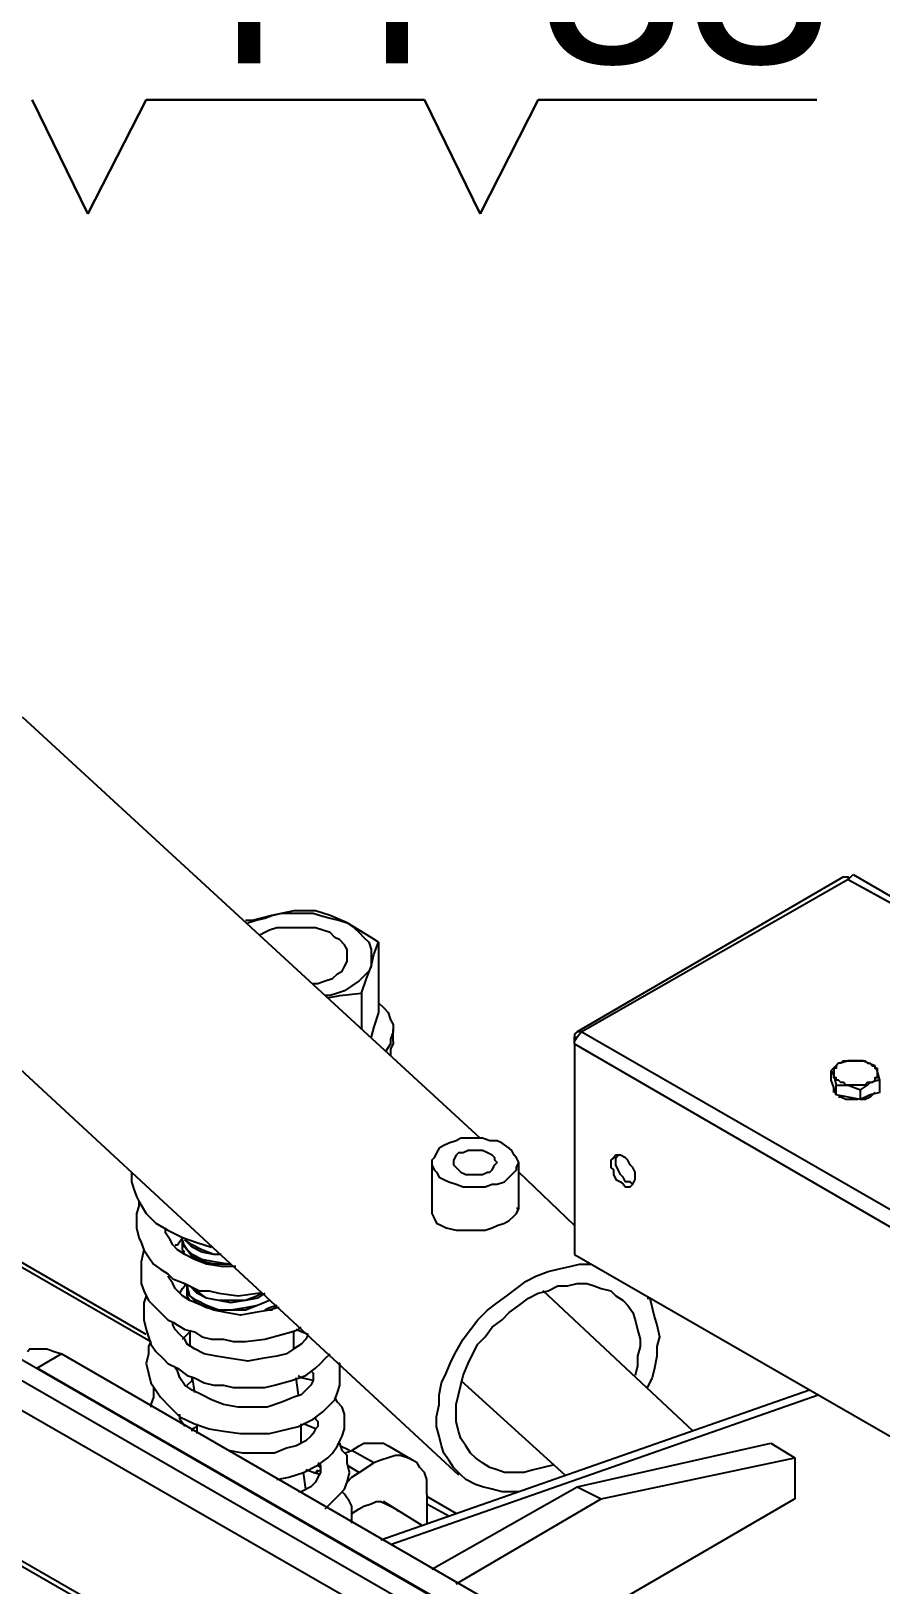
# Model space of a CAD drawing. Extents: x 3 to 592, y 5 to 207.
# Drawn here: x 501.59 to 513.98, y 103.28 to 125.92 of the extents above; entities that cross this region are included whole.
import ezdxf

# ---------------------------------------------------------------- set-up
doc = ezdxf.new("R2010")
doc.units = 0
doc.layers.get('0').update_dxf_attribs({"linetype": 'CONTINUOUS'})
picture_1 = doc.add_image_def('image5.jpg', size_in_pixel=(760, 1236))

msp = doc.modelspace()

# ---------------------------------------------------------------- linework, layer by layer
at = {"color": 7}
for points in [[(502.42257, 123.260556), (501.611181, 124.918611)], [(501.611181, 124.918611), (502.42257, 123.260556)], [(503.269237, 124.918611), (502.42257, 123.260556)], [(502.42257, 123.260556), (503.269237, 124.918611)], [(503.269237, 124.918611), (507.326181, 124.918611)], [(507.326181, 124.918611), (503.269237, 124.918611)], [(508.13757, 123.260556), (507.326181, 124.918611)], [(507.326181, 124.918611), (508.13757, 123.260556)], [(508.984237, 124.918611), (508.13757, 123.260556)], [(508.13757, 123.260556), (508.984237, 124.918611)], [(508.984237, 124.918611), (513.041181, 124.918611)], [(513.041181, 124.918611), (508.984237, 124.918611)], [(508.13757, 109.784444), (501.47007, 115.922778)], [(498.365626, 113.629722), (507.82007, 104.880833)], [(513.429237, 113.594444), (509.548681, 111.336667)], [(513.499793, 113.559167), (509.619237, 111.336667)], [(513.429237, 113.594444), (513.464515, 113.594444), (513.499793, 113.594444), (513.499793, 113.559167)], [(513.499793, 113.559167), (513.570348, 113.629722)], [(513.499793, 113.559167), (514.840348, 112.818333)], [(513.499793, 113.559167), (514.910904, 112.783056)], [(513.570348, 113.629722), (514.910904, 112.853611)], [(505.103681, 113.03), (504.821459, 112.959444), (504.715626, 112.959444)], [(504.750904, 112.924167), (504.856737, 112.959444), (504.997848, 112.994722), (505.103681, 113.03)], [(505.738681, 113.100556), (505.421181, 113.100556), (505.103681, 113.03)], [(505.103681, 113.03), (505.244793, 113.065278), (505.385904, 113.065278), (505.562293, 113.065278), (505.703404, 113.065278), (505.809237, 113.03), (505.950348, 112.994722), (506.091459, 112.959444), (506.197293, 112.924167)], [(506.197293, 112.924167), (505.950348, 113.03), (505.738681, 113.100556)], [(505.703404, 112.042222), (505.773959, 112.042222), (505.879793, 112.0775), (505.985626, 112.112778), (506.056181, 112.183333), (506.126737, 112.218611), (506.162015, 112.289167), (506.197293, 112.359722), (506.197293, 112.430278), (506.197293, 112.500833), (506.197293, 112.536111), (506.162015, 112.606667), (506.091459, 112.677222), (506.020904, 112.7125), (505.950348, 112.783056), (505.844515, 112.818333), (505.738681, 112.853611), (505.632848, 112.853611), (505.527015, 112.853611), (505.421181, 112.853611), (505.28007, 112.853611), (505.174237, 112.853611), (505.068404, 112.818333), (504.997848, 112.783056), (504.927293, 112.747778)], [(506.197293, 112.924167), (506.303126, 112.853611), (506.373681, 112.783056), (506.444237, 112.7125), (506.514793, 112.641944), (506.55007, 112.536111), (506.55007, 112.465556), (506.55007, 112.395), (506.55007, 112.289167)], [(506.655904, 112.641944), (506.55007, 112.7125), (506.197293, 112.924167)], [(506.55007, 112.289167), (506.585348, 112.465556), (506.655904, 112.641944)], [(506.655904, 112.641944), (506.655904, 111.618889)], [(506.55007, 112.289167), (506.514793, 112.218611), (506.444237, 112.148056), (506.373681, 112.0775), (506.267848, 112.006944), (506.162015, 111.936389), (506.056181, 111.901111), (505.950348, 111.865833), (505.879793, 111.865833)], [(506.408959, 111.901111), (506.479515, 112.112778), (506.55007, 112.289167)], [(505.91507, 111.830556), (506.091459, 111.865833), (506.408959, 111.901111)], [(506.408959, 111.901111), (506.408959, 111.371944)], [(506.655904, 111.76), (506.726459, 111.689444), (506.797015, 111.618889), (506.832293, 111.513056), (506.86757, 111.4425), (506.86757, 111.336667), (506.832293, 111.230833), (506.832293, 111.160278), (506.761737, 111.054444)], [(506.655904, 111.618889), (506.585348, 111.407222), (506.55007, 111.266111)], [(506.86757, 111.195556), (506.86757, 111.160278), (506.832293, 111.089722), (506.832293, 110.983889)], [(506.86757, 111.195556), (506.86757, 111.371944)], [(509.513404, 111.160278), (509.513404, 111.195556), (509.548681, 111.266111), (509.583959, 111.301389), (509.619237, 111.336667)], [(509.619237, 111.336667), (509.583959, 111.336667), (509.548681, 111.336667), (509.513404, 111.301389), (509.513404, 111.266111)], [(509.548681, 111.230833), (509.513404, 111.266111)], [(509.513404, 111.160278), (509.513404, 111.266111)], [(509.619237, 111.336667), (517.768404, 106.644722)], [(509.513404, 111.160278), (517.66257, 106.433056)], [(509.513404, 111.160278), (509.513404, 108.091111)], [(523.800904, 90.734444), (488.875904, 110.878056)], [(488.875904, 110.8075), (523.730348, 90.699167)], [(513.393959, 110.878056), (513.358681, 110.878056), (513.252848, 110.772222)], [(513.252848, 110.631111), (513.252848, 110.772222)], [(513.252848, 110.772222), (513.288126, 110.701667)], [(513.393959, 110.878056), (513.358681, 110.878056), (513.323404, 110.842778), (513.323404, 110.8075), (513.288126, 110.8075), (513.288126, 110.772222), (513.288126, 110.736944), (513.288126, 110.701667)], [(513.393959, 110.878056), (513.429237, 110.913333), (513.464515, 110.913333), (513.499793, 110.913333), (513.53507, 110.913333), (513.605626, 110.913333), (513.640904, 110.913333), (513.676181, 110.913333), (513.711459, 110.913333)], [(513.53507, 110.913333), (513.499793, 110.913333), (513.393959, 110.878056)], [(513.711459, 110.913333), (513.53507, 110.913333)], [(513.711459, 110.913333), (513.746737, 110.913333), (513.782015, 110.878056), (513.817293, 110.878056), (513.85257, 110.842778), (513.887848, 110.842778), (513.887848, 110.8075), (513.923126, 110.8075), (513.923126, 110.772222)], [(513.887848, 110.842778), (513.711459, 110.913333)], [(513.923126, 110.772222), (513.923126, 110.736944), (513.923126, 110.701667), (513.923126, 110.666389), (513.887848, 110.666389), (513.887848, 110.631111), (513.85257, 110.595833), (513.817293, 110.595833)], [(513.923126, 110.772222), (513.887848, 110.842778)], [(513.958404, 110.631111), (513.923126, 110.772222)], [(513.288126, 110.525278), (513.252848, 110.631111)], [(513.499793, 110.560556), (513.464515, 110.560556), (513.429237, 110.595833), (513.393959, 110.595833), (513.358681, 110.631111), (513.323404, 110.631111), (513.323404, 110.666389), (513.288126, 110.666389), (513.288126, 110.701667)], [(513.288126, 110.701667), (513.323404, 110.560556)], [(513.288126, 110.454722), (513.288126, 110.49), (513.288126, 110.525278)], [(513.323404, 110.419444), (513.288126, 110.525278)], [(513.323404, 110.419444), (513.323404, 110.560556)], [(513.323404, 110.560556), (513.499793, 110.560556)], [(513.817293, 110.595833), (513.782015, 110.595833), (513.746737, 110.560556), (513.711459, 110.560556), (513.676181, 110.560556), (513.605626, 110.560556), (513.570348, 110.560556), (513.53507, 110.560556), (513.499793, 110.560556)], [(513.499793, 110.560556), (513.676181, 110.49)], [(513.676181, 110.49), (513.782015, 110.560556), (513.817293, 110.595833)], [(513.817293, 110.595833), (513.923126, 110.631111), (513.958404, 110.631111)], [(513.958404, 110.454722), (513.958404, 110.631111)], [(513.499793, 110.384167), (513.323404, 110.419444)], [(513.640904, 110.348889), (513.605626, 110.348889), (513.53507, 110.348889), (513.464515, 110.348889), (513.393959, 110.384167), (513.358681, 110.384167)], [(513.676181, 110.348889), (513.499793, 110.384167)], [(513.676181, 110.348889), (513.676181, 110.49)], [(513.817293, 110.419444), (513.676181, 110.348889)], [(513.817293, 110.384167), (513.746737, 110.348889), (513.676181, 110.348889)], [(513.958404, 110.454722), (513.817293, 110.419444)], [(513.887848, 110.454722), (513.85257, 110.419444), (513.817293, 110.384167)], [(507.432015, 109.431667), (507.432015, 108.761389)], [(508.702015, 108.761389), (508.702015, 109.431667)], [(510.36007, 109.114167), (510.324793, 109.149444), (510.254237, 109.149444), (510.218959, 109.22), (510.183681, 109.255278), (510.148404, 109.325833), (510.113126, 109.396389), (510.113126, 109.431667), (510.113126, 109.502222), (510.148404, 109.5375)], [(503.05757, 109.290556), (503.05757, 109.255278), (503.05757, 109.149444), (503.092848, 109.043611), (503.128126, 108.937778), (503.163404, 108.867222), (503.269237, 108.690833), (503.410348, 108.549722), (503.586737, 108.443889), (503.798404, 108.338056), (504.01007, 108.2675), (504.221737, 108.196944)], [(509.513404, 108.514444), (508.702015, 109.290556)], [(503.163404, 108.867222), (503.163404, 108.796667), (503.128126, 108.690833), (503.128126, 108.479167), (503.163404, 108.338056), (503.198681, 108.2675), (503.233959, 108.161667), (503.304515, 108.055833), (503.37507, 107.95), (503.480904, 107.879444), (503.586737, 107.808889), (503.657293, 107.738333), (503.833681, 107.667778), (504.045348, 107.561944), (504.186459, 107.561944), (504.32757, 107.526667), (504.609793, 107.491389), (504.892015, 107.526667), (504.96257, 107.526667)], [(507.432015, 108.761389), (507.432015, 108.690833), (507.467293, 108.620278), (507.50257, 108.549722), (507.573126, 108.514444), (507.643681, 108.479167), (507.784793, 108.443889), (507.996459, 108.443889), (508.102293, 108.443889), (508.208126, 108.443889), (508.313959, 108.479167), (508.384515, 108.514444)], [(508.384515, 108.514444), (508.490348, 108.549722), (508.560904, 108.585), (508.631459, 108.655556), (508.666737, 108.690833), (508.702015, 108.761389), (508.666737, 108.761389)], [(504.574515, 107.914722), (504.362848, 107.914722), (504.151181, 107.95), (503.974793, 108.020556), (503.833681, 108.091111), (503.727848, 108.161667), (503.657293, 108.232222), (503.622015, 108.302778), (503.551459, 108.408611), (503.551459, 108.443889), (503.551459, 108.479167)], [(503.269237, 106.926944), (500.764515, 108.373333)], [(500.764515, 108.302778), (503.339793, 106.821111)], [(503.69257, 108.232222), (503.727848, 108.232222), (503.798404, 108.338056)], [(504.503959, 107.95), (504.468681, 107.95), (504.257015, 107.985278), (504.080626, 108.020556), (503.939515, 108.091111), (503.833681, 108.196944), (503.798404, 108.302778), (503.798404, 108.338056)], [(504.503959, 107.95), (504.468681, 107.95), (504.257015, 107.95), (504.115904, 107.985278), (503.939515, 108.055833), (503.868959, 108.161667), (503.798404, 108.2675), (503.798404, 108.338056)], [(503.833681, 108.091111), (503.798404, 108.161667), (503.798404, 108.2675)], [(504.362848, 108.091111), (504.257015, 108.091111), (504.080626, 108.161667), (503.939515, 108.232222), (503.833681, 108.302778)], [(504.362848, 108.091111), (504.257015, 108.091111), (504.080626, 108.126389), (503.939515, 108.196944), (503.833681, 108.302778)], [(503.233959, 108.161667), (503.198681, 107.985278), (503.198681, 107.808889), (503.198681, 107.667778), (503.233959, 107.561944), (503.304515, 107.420833), (503.410348, 107.315), (503.480904, 107.244444), (503.586737, 107.138611), (503.657293, 107.103333), (503.833681, 106.9975), (503.974793, 106.962222), (504.080626, 106.891667), (504.221737, 106.856389), (504.398126, 106.856389), (504.539237, 106.821111), (504.715626, 106.821111), (504.997848, 106.856389), (505.244793, 106.926944), (505.385904, 106.962222), (505.491737, 106.9975), (505.527015, 107.032778)], [(503.833681, 108.126389), (503.798404, 108.161667), (503.798404, 108.196944)], [(509.513404, 108.091111), (517.66257, 103.399167)], [(508.702015, 104.633889), (508.596181, 104.633889), (508.45507, 104.633889), (508.313959, 104.669167), (508.172848, 104.704444), (508.067015, 104.739722), (507.925904, 104.810278), (507.855348, 104.880833), (507.749515, 104.986667), (507.678959, 105.0925), (507.608404, 105.198333), (507.573126, 105.304167), (507.537848, 105.445278), (507.50257, 105.586389), (507.50257, 105.7275), (507.537848, 105.903889), (507.537848, 106.045), (507.573126, 106.221389), (507.643681, 106.3625), (507.714237, 106.538889), (507.784793, 106.68), (507.890626, 106.856389), (507.996459, 106.9975), (508.102293, 107.138611), (508.243404, 107.279722), (508.384515, 107.385556), (508.525626, 107.491389), (508.666737, 107.597222), (508.807848, 107.703056), (508.948959, 107.773611), (509.125348, 107.844167)], [(509.125348, 107.844167), (509.266459, 107.879444), (509.442848, 107.914722), (509.583959, 107.95), (509.72507, 107.95), (509.760348, 107.95)], [(505.209515, 107.315), (505.174237, 107.315), (505.068404, 107.279722), (504.856737, 107.244444), (504.64507, 107.209167), (504.433404, 107.244444), (504.257015, 107.279722), (504.080626, 107.350278), (503.904237, 107.420833), (503.798404, 107.491389), (503.69257, 107.597222), (503.657293, 107.667778), (503.586737, 107.773611)], [(503.763126, 107.526667), (503.798404, 107.597222), (503.833681, 107.6325)], [(503.833681, 107.667778), (503.833681, 107.6325)], [(505.068404, 107.420833), (504.892015, 107.350278), (504.715626, 107.315), (504.503959, 107.279722), (504.32757, 107.279722), (504.151181, 107.350278), (504.01007, 107.420833), (503.904237, 107.491389), (503.868959, 107.6325), (503.833681, 107.667778)], [(505.068404, 107.420833), (504.892015, 107.350278), (504.715626, 107.279722), (504.539237, 107.279722), (504.32757, 107.279722), (504.151181, 107.315), (504.01007, 107.385556), (503.904237, 107.491389), (503.868959, 107.597222), (503.868959, 107.6325)], [(503.904237, 107.420833), (503.868959, 107.491389), (503.868959, 107.597222)], [(504.96257, 107.526667), (504.892015, 107.491389), (504.715626, 107.420833), (504.503959, 107.420833), (504.32757, 107.420833), (504.151181, 107.456111), (504.01007, 107.561944), (503.904237, 107.6325)], [(504.997848, 107.526667), (504.892015, 107.456111), (504.715626, 107.420833), (504.503959, 107.385556), (504.32757, 107.420833), (504.151181, 107.456111), (504.01007, 107.526667), (503.904237, 107.6325)], [(509.125348, 107.561944), (509.266459, 107.6325), (509.40757, 107.6325), (509.548681, 107.667778), (509.689793, 107.667778), (509.795626, 107.6325), (509.901459, 107.597222), (510.04257, 107.561944), (510.113126, 107.491389), (510.218959, 107.420833), (510.289515, 107.350278), (510.36007, 107.244444), (510.395348, 107.138611), (510.430626, 106.9975), (510.465904, 106.856389), (510.465904, 106.750556), (510.430626, 106.609444), (510.430626, 106.468333), (510.395348, 106.327222)], [(503.269237, 107.491389), (503.233959, 107.385556), (503.233959, 107.279722), (503.233959, 107.138611), (503.269237, 106.9975), (503.304515, 106.891667), (503.339793, 106.785833), (503.410348, 106.68), (503.516181, 106.574167), (503.586737, 106.503611), (503.727848, 106.433056), (503.868959, 106.327222), (503.974793, 106.291944), (504.115904, 106.221389), (504.257015, 106.186111), (504.398126, 106.186111), (504.539237, 106.150833), (504.680348, 106.150833), (504.856737, 106.150833), (504.997848, 106.150833), (505.138959, 106.186111), (505.385904, 106.256667), (505.59757, 106.327222), (505.738681, 106.433056), (505.809237, 106.503611), (505.879793, 106.574167), (505.950348, 106.644722)], [(503.868959, 107.526667), (503.868959, 107.456111)], [(505.174237, 107.350278), (505.068404, 107.315), (504.997848, 107.279722)], [(505.174237, 107.350278), (505.103681, 107.279722), (505.068404, 107.279722)], [(509.195904, 105.021944), (509.054793, 104.986667), (508.913681, 104.951389), (508.77257, 104.916111), (508.631459, 104.916111), (508.490348, 104.916111), (508.384515, 104.951389), (508.278681, 104.986667), (508.172848, 105.057222), (508.067015, 105.127778), (507.996459, 105.198333), (507.925904, 105.304167), (507.855348, 105.41), (507.82007, 105.515833), (507.784793, 105.656944), (507.784793, 105.762778), (507.784793, 105.903889), (507.82007, 106.045), (507.855348, 106.186111), (507.890626, 106.327222), (507.961181, 106.503611), (508.031737, 106.644722), (508.102293, 106.785833), (508.208126, 106.891667), (508.313959, 107.032778), (508.45507, 107.138611), (508.560904, 107.244444), (508.702015, 107.350278), (508.843126, 107.456111), (508.984237, 107.526667), (509.125348, 107.561944)], [(511.242015, 105.515833), (509.054793, 107.561944)], [(510.571737, 107.456111), (510.607015, 107.456111), (510.642293, 107.315), (510.67757, 107.173889), (510.712848, 107.068056), (510.748126, 106.891667), (510.712848, 106.750556), (510.712848, 106.609444), (510.67757, 106.433056), (510.642293, 106.291944), (510.571737, 106.150833)], [(518.227015, 96.872778), (500.870348, 106.891667)], [(505.632848, 106.926944), (505.59757, 106.856389), (505.527015, 106.785833), (505.421181, 106.715278), (505.315348, 106.644722), (505.174237, 106.609444), (504.96257, 106.574167), (504.750904, 106.538889), (504.503959, 106.574167), (504.292293, 106.609444), (504.115904, 106.644722), (503.974793, 106.715278), (503.868959, 106.785833), (503.833681, 106.856389), (503.763126, 106.926944), (503.69257, 106.9975), (503.657293, 107.068056), (503.657293, 107.103333)], [(503.798404, 106.856389), (503.904237, 106.962222)], [(503.904237, 106.962222), (503.904237, 106.750556)], [(505.421181, 106.715278), (505.421181, 106.962222)], [(505.632848, 106.926944), (505.527015, 106.962222), (505.456459, 106.9975)], [(517.944793, 96.731667), (500.588126, 106.750556)], [(501.540626, 106.68), (501.575904, 106.715278), (501.646459, 106.715278), (501.717015, 106.715278), (501.822848, 106.715278), (501.928681, 106.68), (502.034515, 106.644722)], [(503.339793, 106.821111), (503.304515, 106.750556), (503.304515, 106.644722), (503.269237, 106.503611), (503.304515, 106.3625), (503.339793, 106.221389), (503.410348, 106.115556), (503.480904, 106.009722), (503.622015, 105.868611), (503.763126, 105.7275), (503.974793, 105.621667), (504.186459, 105.551111), (504.398126, 105.515833), (504.64507, 105.480556), (504.786181, 105.480556), (504.927293, 105.480556), (505.068404, 105.480556), (505.209515, 105.515833), (505.491737, 105.586389), (505.703404, 105.692222), (505.844515, 105.798056), (505.950348, 105.903889), (506.020904, 105.974444), (506.056181, 106.080278), (506.091459, 106.186111), (506.091459, 106.291944), (506.091459, 106.397778), (506.091459, 106.503611), (506.056181, 106.503611)], [(502.034515, 106.644722), (501.681737, 106.433056)], [(517.768404, 97.543056), (502.034515, 106.644722)], [(517.909515, 96.343611), (500.623404, 106.291944)], [(517.415626, 97.366667), (501.681737, 106.433056)], [(505.668126, 106.397778), (505.703404, 106.3625), (505.703404, 106.327222), (505.703404, 106.291944), (505.703404, 106.256667), (505.668126, 106.186111), (505.59757, 106.115556), (505.527015, 106.045), (505.421181, 106.009722), (505.244793, 105.939167), (505.033126, 105.868611), (504.821459, 105.868611), (504.609793, 105.868611), (504.398126, 105.903889), (504.221737, 105.974444), (504.080626, 106.045), (503.939515, 106.115556), (503.833681, 106.186111), (503.763126, 106.291944), (503.727848, 106.397778), (503.69257, 106.433056)], [(503.868959, 106.186111), (503.939515, 106.256667), (503.939515, 106.291944)], [(503.939515, 106.291944), (503.974793, 106.080278)], [(505.491737, 106.045), (505.456459, 106.291944)], [(505.703404, 106.256667), (505.527015, 106.291944), (505.491737, 106.327222)], [(507.855348, 106.256667), (509.372293, 104.880833)], [(503.37507, 106.150833), (503.37507, 106.009722), (503.339793, 105.903889), (503.339793, 105.868611)], [(505.174237, 104.810278), (505.350626, 104.845556), (505.562293, 104.916111), (505.773959, 105.021944), (505.91507, 105.127778), (505.985626, 105.198333), (506.056181, 105.304167), (506.091459, 105.374722), (506.126737, 105.445278), (506.162015, 105.551111), (506.162015, 105.656944), (506.162015, 105.762778), (506.126737, 105.868611), (506.056181, 105.939167), (506.020904, 106.009722)], [(512.935348, 106.115556), (506.691181, 103.928333)], [(513.076459, 106.045), (506.832293, 103.857778)], [(503.833681, 105.586389), (503.763126, 105.692222), (503.763126, 105.7275), (503.763126, 105.762778)], [(503.939515, 105.515833), (503.939515, 105.551111), (504.01007, 105.586389)], [(504.01007, 105.621667), (504.01007, 105.480556)], [(505.738681, 105.7275), (505.738681, 105.692222), (505.773959, 105.656944), (505.773959, 105.621667), (505.773959, 105.586389), (505.738681, 105.551111), (505.703404, 105.480556), (505.668126, 105.445278), (505.59757, 105.374722), (505.456459, 105.304167), (505.315348, 105.268889), (505.138959, 105.198333), (504.927293, 105.198333), (504.680348, 105.198333), (504.468681, 105.233611)], [(505.527015, 105.339444), (505.527015, 105.621667)], [(505.738681, 105.551111), (505.562293, 105.621667)], [(505.879793, 104.386944), (505.950348, 104.4575), (506.091459, 104.598611), (506.162015, 104.669167), (506.197293, 104.775), (506.23257, 104.916111), (506.197293, 105.057222), (506.197293, 105.163056), (506.126737, 105.233611), (506.091459, 105.339444)], [(506.267848, 105.233611), (506.373681, 105.304167), (506.444237, 105.339444), (506.55007, 105.339444), (506.655904, 105.339444), (506.726459, 105.339444), (506.797015, 105.304167)], [(509.548681, 104.704444), (512.370904, 105.339444)], [(512.370904, 105.339444), (512.723681, 105.127778)], [(506.23257, 105.233611), (506.091459, 105.304167)], [(506.162015, 105.198333), (506.267848, 105.233611)], [(506.585348, 105.057222), (506.267848, 105.233611)], [(507.361459, 104.598611), (507.361459, 104.704444), (507.361459, 104.810278), (507.326181, 104.916111), (507.255626, 104.986667), (507.220348, 105.057222), (507.149793, 105.0925), (507.079237, 105.127778), (506.973404, 105.163056), (506.902848, 105.163056), (506.797015, 105.127778), (506.691181, 105.0925), (506.585348, 105.057222)], [(507.149793, 105.0925), (506.797015, 105.304167)], [(509.901459, 104.528056), (512.723681, 105.127778)], [(512.723681, 105.127778), (512.723681, 104.528056)], [(505.773959, 105.057222), (505.809237, 105.021944), (505.809237, 104.951389), (505.809237, 104.916111), (505.773959, 104.845556), (505.738681, 104.775), (505.668126, 104.704444), (505.527015, 104.633889), (505.491737, 104.633889)], [(505.59757, 104.669167), (505.562293, 104.916111)], [(505.809237, 104.880833), (505.703404, 104.916111), (505.59757, 104.951389)], [(505.703404, 104.916111), (505.738681, 104.916111), (505.773959, 104.951389)], [(505.738681, 104.916111), (505.809237, 104.951389)], [(505.809237, 104.986667), (505.773959, 105.021944)], [(506.197293, 105.021944), (506.373681, 104.916111)], [(506.197293, 104.775), (506.267848, 104.845556), (506.373681, 104.916111)], [(506.373681, 104.916111), (506.585348, 105.057222)], [(506.267848, 104.175278), (506.267848, 104.210556), (506.267848, 104.281111), (506.267848, 104.351667), (506.267848, 104.422222), (506.23257, 104.492778), (506.162015, 104.598611), (506.126737, 104.633889)], [(507.432015, 103.505), (509.548681, 104.704444)], [(509.548681, 104.704444), (509.901459, 104.528056)], [(506.267848, 104.316389), (506.373681, 104.386944), (506.444237, 104.422222), (506.55007, 104.4575), (506.620626, 104.492778), (506.691181, 104.492778), (506.761737, 104.4575), (506.832293, 104.422222), (506.902848, 104.386944), (506.938126, 104.351667)], [(507.290904, 104.14), (506.726459, 104.492778)], [(507.361459, 104.598611), (507.361459, 104.175278)], [(507.784793, 104.316389), (507.361459, 104.563333)], [(507.361459, 104.4575), (507.678959, 104.281111)], [(507.784793, 103.293333), (509.901459, 104.528056)], [(512.723681, 104.528056), (509.195904, 102.481944)]]:
    msp.add_lwpolyline(points, dxfattribs=at)
for points in [[(508.384515, 109.114167), (508.490348, 109.149444), (508.560904, 109.22), (508.596181, 109.255278), (508.666737, 109.325833), (508.666737, 109.361111), (508.702015, 109.431667), (508.666737, 109.502222), (508.631459, 109.5375), (508.596181, 109.608056), (508.560904, 109.643333), (508.45507, 109.713889), (508.384515, 109.749167), (508.278681, 109.749167), (508.172848, 109.784444), (508.067015, 109.784444), (507.961181, 109.784444), (507.855348, 109.784444), (507.784793, 109.749167), (507.678959, 109.713889), (507.608404, 109.678611), (507.537848, 109.643333), (507.50257, 109.572778), (507.467293, 109.502222), (507.432015, 109.466944), (507.432015, 109.396389), (507.467293, 109.325833), (507.50257, 109.290556), (507.537848, 109.22), (507.608404, 109.184722), (507.678959, 109.149444), (507.784793, 109.114167), (507.890626, 109.078889), (507.996459, 109.078889), (508.102293, 109.078889), (508.208126, 109.078889), (508.313959, 109.114167)], [(508.243404, 109.290556), (508.278681, 109.290556), (508.313959, 109.325833), (508.349237, 109.396389), (508.384515, 109.431667), (508.349237, 109.466944), (508.349237, 109.502222), (508.313959, 109.5375), (508.243404, 109.572778), (508.172848, 109.608056), (508.102293, 109.608056), (508.031737, 109.608056), (507.961181, 109.608056), (507.890626, 109.572778), (507.82007, 109.572778), (507.784793, 109.5375), (507.749515, 109.466944), (507.749515, 109.431667), (507.749515, 109.396389), (507.784793, 109.361111), (507.82007, 109.325833), (507.855348, 109.290556), (507.925904, 109.255278), (507.996459, 109.255278), (508.067015, 109.255278), (508.172848, 109.255278)], [(510.218959, 109.114167), (510.254237, 109.078889), (510.324793, 109.078889), (510.36007, 109.114167), (510.395348, 109.184722), (510.395348, 109.22), (510.395348, 109.290556), (510.36007, 109.361111), (510.324793, 109.396389), (510.289515, 109.466944), (510.254237, 109.502222), (510.183681, 109.5375), (510.148404, 109.5375), (510.113126, 109.5375), (510.077848, 109.502222), (510.04257, 109.466944), (510.04257, 109.431667), (510.04257, 109.361111), (510.077848, 109.325833), (510.077848, 109.255278), (510.113126, 109.184722), (510.183681, 109.149444)]]:
    msp.add_lwpolyline(points, close=True, dxfattribs=at)

# ---------------------------------------------------------------- texts
at = {"color": 7, "char_height": 2.772729, "attachment_point": 1}
for s, insert in [('{\\fArialUnicodeMS|b0|i0|c0;44}', (503.265706, 128.226897)), ('{\\fArialUnicodeMS|b0|i0|c0;33}', (508.979724, 128.226897))]:
    msp.add_mtext(s, dxfattribs=dict(at, insert=insert))

# ---------------------------------------------------------------- pictures from other files: only their frames are drawn
image = msp.add_image(picture_1, insert=(462.612373, 26.904439), size_in_units=(110.2152, 179.750244))
image.dxf.flags = 7

doc.saveas('drawing.dxf')
